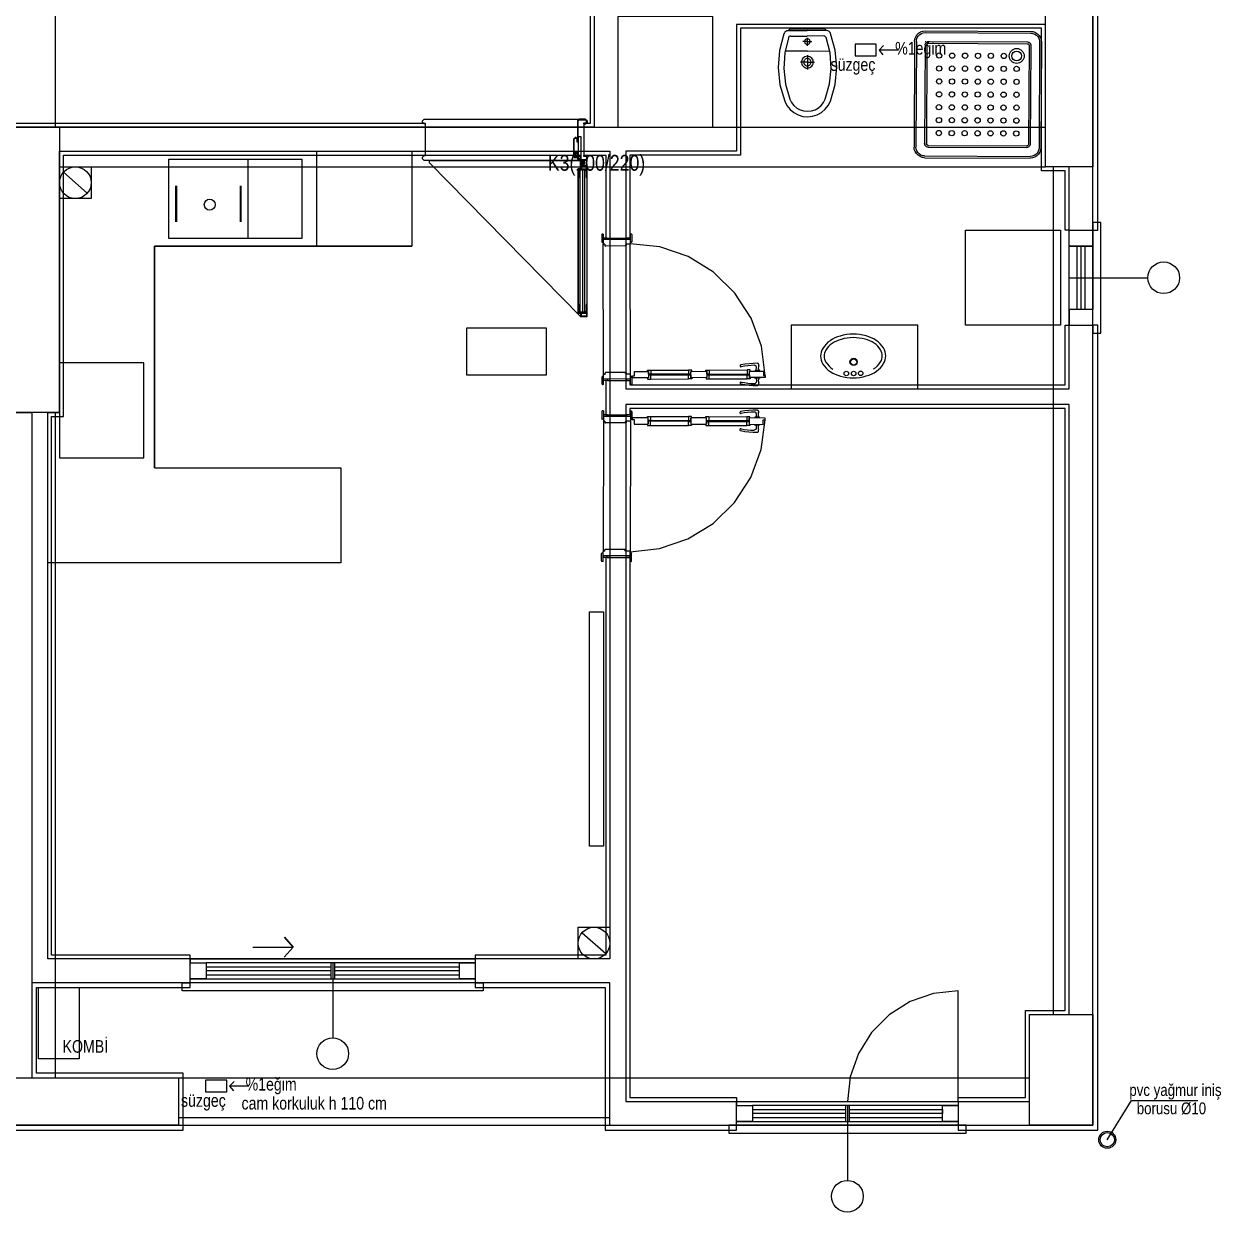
# Model space of a CAD drawing. Header units: centimetres. Extents: x 0 to 13234, y -30 to 2970.
# Drawn here: x 2647.6 to 3025.6, y 1161.2 to 1536.2 of the extents above; entities that cross this region are included whole.
import ezdxf

# ---------------------------------------------------------------- set-up
doc = ezdxf.new("R2010")
doc.units = ezdxf.units.CM
doc.layers.add('SCOTT-MIMARI', color=8, linetype='CONTINUOUS')
doc.styles.get("Standard").update_dxf_attribs({"font": 'arial.ttf', "width": 0.8})

msp = doc.modelspace()

# ---------------------------------------------------------------- linework, layer by layer
at = {"layer": 'SCOTT-MIMARI'}
for p, q in [((2889.5, 1534.56), (2894.9, 1534.59)), ((2900.3, 1534.62), (2894.9, 1534.59)), ((2888.95, 1534.06), (2894.9, 1534.09)), ((2889.15, 1534.06), (2889.15, 1534.21)), ((2889.67, 1532.31), (2894.91, 1532.34)), ((2900.85, 1534.12), (2894.9, 1534.09)), ((2900.16, 1532.36), (2894.91, 1532.34)), ((2894.91, 1531.81), (2894.93, 1529.26)), ((2900.65, 1534.12), (2900.65, 1534.27)), ((2932.16, 1533.98), (2965.52, 1533.81)), ((2932.16, 1533.43), (2965.52, 1533.25)), ((2894.94, 1527.59), (2887.88, 1527.55)), ((2894.92, 1530.59), (2893.52, 1530.58)), ((2894.92, 1530.59), (2896.32, 1530.6)), ((2894.94, 1527.59), (2902, 1527.62)), ((2928.81, 1530.66), (2928.63, 1497.31)), ((2929.37, 1530.66), (2929.19, 1497.3)), ((2932.14, 1529.53), (2931.97, 1498.4)), ((2932.7, 1529.53), (2932.53, 1498.4)), ((2933.25, 1530.08), (2964.39, 1529.92)), ((2933.26, 1530.64), (2964.39, 1530.48)), ((2964.94, 1529.36), (2964.78, 1498.23)), ((2965.5, 1529.36), (2965.33, 1498.22)), ((2968.28, 1530.46), (2968.11, 1497.1)), ((2968.84, 1530.45), (2968.66, 1497.09)), ((2894.95, 1524.09), (2892.73, 1524.08)), ((2894.94, 1526.35), (2894.97, 1521.78)), ((2894.95, 1524.09), (2897.18, 1524.1)), ((2773.43, 1505.59), (2773.93, 1506.09)), ((2773.43, 1505.09), (2773.43, 1505.59)), ((2773.93, 1504.59), (2773.43, 1505.09)), ((2773.93, 1506.09), (2824.91, 1506.09)), ((2774.42, 1504.59), (2773.93, 1504.59)), ((2774.42, 1494.59), (2774.42, 1504.59)), ((2824.91, 1504.59), (2824.42, 1504.59)), ((2824.42, 1504.59), (2824.42, 1494.59)), ((2824.91, 1506.09), (2825.41, 1505.59)), ((2825.41, 1505.09), (2824.91, 1504.59)), ((2825.41, 1505.59), (2825.41, 1505.09)), ((2933.08, 1497.84), (2964.22, 1497.67)), ((2933.08, 1497.28), (2964.22, 1497.12)), ((2718.35, 1468.48), (2718.35, 1493.48)), ((2773.43, 1494.09), (2773.93, 1494.59)), ((2773.43, 1493.59), (2773.43, 1494.09)), ((2773.93, 1493.09), (2773.43, 1493.59)), ((2773.93, 1494.59), (2774.42, 1494.59)), ((2824.91, 1493.09), (2773.93, 1493.09)), ((2775.93, 1493.09), (2822.91, 1493.09)), ((2823.78, 1492.82), (2823.78, 1493.09)), ((2824.06, 1493.09), (2824.06, 1491.49)), ((2824.33, 1492.82), (2824.33, 1493.09)), ((2824.42, 1494.59), (2824.91, 1494.59)), ((2824.91, 1494.59), (2825.41, 1494.09)), ((2825.41, 1493.59), (2824.91, 1493.09)), ((2825.41, 1494.09), (2825.41, 1493.59)), ((2931.95, 1494.51), (2965.31, 1494.33)), ((2931.95, 1493.95), (2965.31, 1493.77)), ((2823.26, 1492.29), (2824.86, 1492.29)), ((2823.31, 1490.49), (2823.31, 1490.44)), ((2823.75, 1491.77), (2823.75, 1491.44)), ((2823.96, 1490.09), (2823.96, 1445.21)), ((2824.3, 1491.74), (2824.3, 1491.44)), ((2695.57, 1473.71), (2695.57, 1485.09)), ((2695.87, 1473.71), (2695.87, 1485.09)), ((2715.82, 1485.09), (2715.82, 1473.71)), ((2716.12, 1485.09), (2716.12, 1473.71)), ((2830.02, 1469.68), (2830.02, 1467.37)), ((2830.52, 1469.83), (2830.17, 1469.83)), ((2830.52, 1469.83), (2830.17, 1469.83)), ((2830.52, 1467.22), (2830.17, 1467.22)), ((2830.52, 1469.83), (2830.52, 1466.75)), ((2831.77, 1468.58), (2830.52, 1468.58)), ((2839.02, 1468.1), (2830.52, 1468.08)), ((2830.62, 1425.4), (2830.52, 1466.75)), ((2831.02, 1466.6), (2830.67, 1466.6)), ((2831.02, 1466.6), (2831.03, 1466.2)), ((2831.77, 1468.58), (2837.77, 1468.59)), ((2831.77, 1468.58), (2831.77, 1468.08)), ((2837.62, 1466.62), (2837.63, 1466.22)), ((2838.87, 1466.62), (2837.62, 1466.62)), ((2837.64, 1466.49), (2837.64, 1466.14)), ((2839.02, 1468.6), (2837.77, 1468.59)), ((2837.77, 1468.59), (2837.77, 1468.09)), ((2839.37, 1469.85), (2839.02, 1469.85)), ((2839.02, 1469.85), (2839.02, 1466.77)), ((2839.37, 1469.85), (2839.02, 1469.85)), ((2839.37, 1467.24), (2839.02, 1467.24)), ((2839.12, 1425.42), (2839.02, 1466.77)), ((2839.52, 1469.7), (2839.52, 1467.39)), ((2837.48, 1466.07), (2831.18, 1466.05)), ((2837.4, 1466.38), (2837.4, 1466.25)), ((2837.64, 1466.38), (2837.4, 1466.38)), ((2837.64, 1466.25), (2837.4, 1466.25)), ((2837.7, 1466.38), (2837.7, 1466.25)), ((2823.31, 1444.81), (2823.31, 1444.86)), ((2830.62, 1424.93), (2830.27, 1424.93)), ((2830.62, 1422.33), (2830.62, 1425.4)), ((2831.12, 1425.55), (2830.77, 1425.55)), ((2831.12, 1425.55), (2831.12, 1425.95)), ((2837.56, 1426.12), (2831.27, 1426.1)), ((2837.49, 1425.81), (2837.49, 1425.94)), ((2837.73, 1425.94), (2837.49, 1425.94)), ((2837.73, 1425.81), (2837.49, 1425.81)), ((2837.72, 1425.57), (2837.72, 1425.97)), ((2838.97, 1425.57), (2837.72, 1425.57)), ((2837.73, 1425.7), (2837.73, 1426.05)), ((2837.79, 1425.81), (2837.79, 1425.94)), ((2839.12, 1422.35), (2839.12, 1425.42)), ((2839.18, 1424.88), (2839.12, 1424.88)), ((2839.64, 1424.94), (2839.75, 1424.96)), ((2858.2, 1425.61), (2844.75, 1425.58)), ((2858.2, 1425.4), (2844.75, 1425.37)), ((2845.49, 1426.88), (2857.45, 1426.91)), ((2863.2, 1425.63), (2876.64, 1425.66)), ((2863.2, 1425.42), (2876.64, 1425.45)), ((2863.93, 1426.92), (2875.9, 1426.95)), ((2830.12, 1422.48), (2830.12, 1424.78)), ((2830.62, 1422.33), (2830.27, 1422.33)), ((2830.62, 1422.33), (2830.27, 1422.33)), ((2839.12, 1424.1), (2830.62, 1424.08)), ((2831.87, 1423.58), (2830.62, 1423.58)), ((2831.87, 1423.58), (2831.87, 1424.08)), ((2831.87, 1423.58), (2837.87, 1423.59)), ((2837.87, 1423.59), (2837.87, 1424.09)), ((2839.12, 1423.6), (2837.87, 1423.59)), ((2839.18, 1424.73), (2839.12, 1424.73)), ((2839.47, 1424.52), (2839.12, 1424.52)), ((2839.47, 1422.35), (2839.12, 1422.35)), ((2839.47, 1422.35), (2839.12, 1422.35)), ((2839.62, 1422.5), (2839.62, 1424.37)), ((2839.67, 1424.79), (2839.75, 1424.81)), ((2845.49, 1424.08), (2857.46, 1424.11)), ((2863.94, 1424.12), (2875.91, 1424.15)), ((2830.05, 1413.86), (2830.05, 1411.56)), ((2830.55, 1414.01), (2830.2, 1414.01)), ((2830.55, 1414.01), (2830.2, 1414.01)), ((2830.55, 1414.01), (2830.55, 1410.94)), ((2839.4, 1413.99), (2839.05, 1413.99)), ((2839.4, 1413.99), (2839.05, 1413.99)), ((2839.05, 1413.99), (2839.05, 1410.92)), ((2839.55, 1413.84), (2839.55, 1411.97)), ((2830.55, 1411.41), (2830.2, 1411.41)), ((2830.55, 1410.94), (2830.45, 1369.59)), ((2831.8, 1412.76), (2830.55, 1412.76)), ((2839.05, 1412.24), (2830.55, 1412.26)), ((2831.05, 1410.78), (2830.7, 1410.78)), ((2831.05, 1410.78), (2831.04, 1410.38)), ((2837.49, 1410.22), (2831.19, 1410.23)), ((2831.8, 1412.76), (2831.8, 1412.26)), ((2831.8, 1412.76), (2837.8, 1412.74)), ((2837.42, 1410.53), (2837.42, 1410.4)), ((2837.66, 1410.53), (2837.42, 1410.53)), ((2837.66, 1410.4), (2837.42, 1410.4)), ((2837.65, 1410.77), (2837.64, 1410.37)), ((2838.9, 1410.77), (2837.65, 1410.77)), ((2837.66, 1410.64), (2837.66, 1410.29)), ((2837.72, 1410.53), (2837.72, 1410.4)), ((2839.05, 1412.74), (2837.8, 1412.74)), ((2837.8, 1412.74), (2837.8, 1412.24)), ((2839.05, 1410.92), (2838.95, 1369.57)), ((2839.4, 1411.82), (2839.05, 1411.82)), ((2839.11, 1411.6), (2839.05, 1411.6)), ((2839.11, 1411.45), (2839.05, 1411.45)), ((2839.57, 1411.4), (2839.68, 1411.38)), ((2839.6, 1411.55), (2839.68, 1411.53)), ((2858.13, 1410.93), (2844.68, 1410.96)), ((2858.13, 1410.72), (2844.68, 1410.75)), ((2845.42, 1412.26), (2857.39, 1412.23)), ((2863.13, 1410.92), (2876.57, 1410.89)), ((2863.13, 1410.71), (2876.57, 1410.68)), ((2863.87, 1412.22), (2875.83, 1412.19)), ((2845.42, 1409.46), (2857.38, 1409.43)), ((2863.86, 1409.42), (2875.83, 1409.39)), ((2829.95, 1366.66), (2829.95, 1368.97)), ((2830.45, 1369.11), (2830.1, 1369.12)), ((2830.45, 1366.51), (2830.45, 1369.58)), ((2838.95, 1368.24), (2830.45, 1368.26)), ((2830.95, 1369.73), (2830.6, 1369.73)), ((2830.95, 1369.73), (2830.95, 1370.13)), ((2837.41, 1370.27), (2831.11, 1370.28)), ((2831.7, 1367.76), (2831.7, 1368.26)), ((2837.33, 1369.96), (2837.33, 1370.09)), ((2837.57, 1370.09), (2837.33, 1370.09)), ((2837.57, 1369.96), (2837.33, 1369.96)), ((2837.55, 1369.72), (2837.55, 1370.12)), ((2838.8, 1369.72), (2837.55, 1369.72)), ((2837.57, 1369.85), (2837.57, 1370.2)), ((2837.63, 1369.96), (2837.63, 1370.09)), ((2837.7, 1367.74), (2837.7, 1368.24)), ((2838.95, 1366.49), (2838.95, 1369.57)), ((2839.3, 1369.09), (2838.95, 1369.1)), ((2839.45, 1366.64), (2839.45, 1368.94)), ((2830.45, 1366.51), (2830.1, 1366.51)), ((2830.45, 1366.51), (2830.1, 1366.51)), ((2831.7, 1367.76), (2830.45, 1367.76)), ((2831.7, 1367.76), (2837.7, 1367.74)), ((2838.95, 1367.74), (2837.7, 1367.74)), ((2839.3, 1366.49), (2838.95, 1366.49)), ((2839.3, 1366.49), (2838.95, 1366.49)), ((2989.63, 1183.98), (2997.27, 1196.4)), ((2997.27, 1196.4), (3018.22, 1196.4))]:
    msp.add_line(p, q, dxfattribs=at)
for points in [[(1317.6, 1893.53), (1317.6, 1188.53), (1992.6, 1188.53), (1992.6, 1233.53), (2317.6, 1233.53), (2317.6, 1188.53), (2985.1, 1188.53), (2985.1, 1893.53), (1317.6, 1893.53)], [(2985.1, 1471.03), (2986.6, 1471.03), (2986.6, 1611.03), (2985.1, 1611.03)], [(2970.1, 1491.03), (2970.1, 1591.03), (2985.1, 1591.03), (2985.1, 1491.03), (2970.1, 1491.03)], [(2827.6, 1578.53), (2827.6, 1503.53), (2240.13, 1503.53), (2240.1, 1488.53), (2335.6, 1488.53), (2335.6, 1366.03), (2167.6, 1366.03), (2167.6, 1253.53), (2167.6, 1253.53), (2167.6, 1241.03), (2092.6, 1241.03), (2092.6, 1503.53), (1475.1, 1503.53), (1475.1, 1578.53), (2827.6, 1578.53)], [(2657.6, 1503.53), (2657.6, 1578.53)], [(2824.42, 1578.53), (2824.42, 1577.28), (2826.35, 1577.28), (2826.35, 1504.78), (2824.42, 1504.78), (2824.42, 1503.53)], [(2865.1, 1503.53), (2865.1, 1538.53), (2835.1, 1538.53), (2835.1, 1503.53), (2865.1, 1503.53)], [(2872.6, 1536.03), (2872.6, 1496.03), (2837.6, 1496.03), (2837.6, 1421.03), (2977.6, 1421.03), (2977.6, 1491.03), (2970.1, 1491.03), (2970.1, 1521.03), (2970.1, 1521.03), (2970.1, 1536.03), (2872.6, 1536.03)], [(2977.6, 1471.03), (2976.35, 1471.03), (2976.35, 1489.78), (2968.85, 1489.78), (2968.85, 1521.03), (2968.85, 1534.78), (2873.85, 1534.78), (2873.85, 1494.78), (2838.85, 1494.78), (2838.85, 1468.59)], [(2889.5, 1534.56), (2889.42, 1534.55), (2889.35, 1534.53), (2889.28, 1534.48), (2889.23, 1534.43), (2889.19, 1534.36), (2889.16, 1534.29), (2889.15, 1534.21)], [(2900.65, 1534.27), (2900.64, 1534.35), (2900.62, 1534.42), (2900.57, 1534.49), (2900.52, 1534.54), (2900.45, 1534.58), (2900.38, 1534.61), (2900.3, 1534.62)], [(2887.55, 1533.08), (2886.15, 1527.82), (2885.71, 1522.39), (2886.27, 1516.98), (2887.79, 1511.75)], [(2888.96, 1531.8), (2887.79, 1527), (2887.47, 1522.06), (2888.02, 1517.14), (2889.42, 1512.39)], [(2888.95, 1534.06), (2888.65, 1534.03), (2888.36, 1533.93), (2888.1, 1533.79), (2887.87, 1533.59), (2887.69, 1533.35), (2887.55, 1533.08)], [(2889.67, 1532.31), (2889.51, 1532.29), (2889.36, 1532.25), (2889.23, 1532.17), (2889.12, 1532.07), (2889.02, 1531.94), (2888.96, 1531.8)], [(2894.92, 1531.46), (2894.73, 1531.44), (2894.56, 1531.39), (2894.4, 1531.29), (2894.27, 1531.17), (2894.16, 1531.02), (2894.09, 1530.85), (2894.05, 1530.68), (2894.05, 1530.49), (2894.09, 1530.31), (2894.17, 1530.15), (2894.27, 1530), (2894.41, 1529.88), (2894.57, 1529.79), (2894.74, 1529.73), (2894.93, 1529.71)], [(2894.93, 1529.71), (2895.11, 1529.73), (2895.28, 1529.79), (2895.44, 1529.88), (2895.57, 1530.01), (2895.68, 1530.15), (2895.75, 1530.32), (2895.79, 1530.5), (2895.79, 1530.68), (2895.75, 1530.86), (2895.68, 1531.03), (2895.57, 1531.18), (2895.43, 1531.3), (2895.27, 1531.39), (2895.1, 1531.44), (2894.92, 1531.46)], [(2900.87, 1531.86), (2900.8, 1532), (2900.71, 1532.13), (2900.59, 1532.23), (2900.46, 1532.3), (2900.31, 1532.35), (2900.16, 1532.36)], [(2900.61, 1512.45), (2901.96, 1517.21), (2902.46, 1522.13), (2902.09, 1527.07), (2900.87, 1531.86)], [(2902.26, 1533.15), (2902.13, 1533.42), (2901.94, 1533.66), (2901.71, 1533.85), (2901.44, 1534), (2901.15, 1534.09), (2900.85, 1534.12)], [(2902.24, 1511.83), (2903.71, 1517.07), (2904.21, 1522.49), (2903.72, 1527.91), (2902.26, 1533.15)], [(2928.81, 1530.66), (2928.9, 1531.41), (2929.15, 1532.11), (2929.55, 1532.74), (2930.08, 1533.27), (2930.71, 1533.66), (2931.42, 1533.9), (2932.16, 1533.98)], [(2929.37, 1530.66), (2929.44, 1531.28), (2929.65, 1531.87), (2929.98, 1532.39), (2930.42, 1532.83), (2930.95, 1533.16), (2931.54, 1533.36), (2932.16, 1533.43)], [(2965.52, 1533.81), (2966.26, 1533.72), (2966.97, 1533.47), (2967.6, 1533.07), (2968.12, 1532.54), (2968.52, 1531.9), (2968.76, 1531.2), (2968.84, 1530.45)], [(2965.52, 1533.25), (2966.14, 1533.18), (2966.72, 1532.97), (2967.25, 1532.63), (2967.69, 1532.19), (2968.02, 1531.66), (2968.22, 1531.07), (2968.28, 1530.46)], [(2910.01, 1526.05), (2916.71, 1526.05), (2916.71, 1529.74), (2910.01, 1529.74), (2910.01, 1526.05)], [(2923.69, 1527.9), (2917.61, 1527.9), (2919.02, 1529.39), (2917.61, 1527.9), (2918.82, 1526.43)], [(2932.14, 1529.53), (2932.17, 1529.78), (2932.25, 1530.02), (2932.39, 1530.23), (2932.56, 1530.4), (2932.77, 1530.53), (2933.01, 1530.61), (2933.26, 1530.64)], [(2932.7, 1529.53), (2932.71, 1529.66), (2932.75, 1529.77), (2932.82, 1529.88), (2932.91, 1529.97), (2933.01, 1530.03), (2933.13, 1530.07), (2933.25, 1530.08)], [(2964.39, 1530.48), (2964.64, 1530.45), (2964.87, 1530.36), (2965.09, 1530.23), (2965.26, 1530.05), (2965.39, 1529.84), (2965.47, 1529.61), (2965.5, 1529.36)], [(2964.39, 1529.92), (2964.51, 1529.91), (2964.63, 1529.86), (2964.74, 1529.8), (2964.82, 1529.71), (2964.89, 1529.6), (2964.93, 1529.48), (2964.94, 1529.36)], [(2894.94, 1525.96), (2894.55, 1525.92), (2894.18, 1525.8), (2893.84, 1525.6), (2893.55, 1525.34), (2893.33, 1525.02), (2893.17, 1524.66), (2893.09, 1524.27), (2893.09, 1523.88), (2893.17, 1523.5), (2893.33, 1523.14), (2893.57, 1522.83), (2893.86, 1522.57), (2894.2, 1522.37), (2894.57, 1522.25), (2894.96, 1522.21)], [(2894.95, 1525.24), (2894.71, 1525.21), (2894.48, 1525.14), (2894.27, 1525.02), (2894.1, 1524.85), (2893.95, 1524.66), (2893.86, 1524.44), (2893.81, 1524.2), (2893.81, 1523.96), (2893.86, 1523.73), (2893.96, 1523.51), (2894.1, 1523.31), (2894.28, 1523.15), (2894.49, 1523.04), (2894.72, 1522.96), (2894.96, 1522.94)], [(2894.96, 1522.21), (2895.35, 1522.26), (2895.72, 1522.38), (2896.06, 1522.58), (2896.35, 1522.84), (2896.58, 1523.16), (2896.74, 1523.52), (2896.82, 1523.9), (2896.82, 1524.29), (2896.73, 1524.68), (2896.57, 1525.03), (2896.34, 1525.35), (2896.05, 1525.61), (2895.71, 1525.81), (2895.33, 1525.92), (2894.94, 1525.96)], [(2894.96, 1522.94), (2895.2, 1522.96), (2895.43, 1523.04), (2895.63, 1523.16), (2895.81, 1523.32), (2895.95, 1523.52), (2896.05, 1523.74), (2896.1, 1523.97), (2896.1, 1524.21), (2896.05, 1524.45), (2895.95, 1524.67), (2895.8, 1524.86), (2895.62, 1525.02), (2895.42, 1525.14), (2895.19, 1525.21), (2894.95, 1525.24)], [(2889.42, 1512.39), (2889.97, 1511.33), (2890.71, 1510.39), (2891.64, 1509.62), (2892.69, 1509.05), (2893.84, 1508.7), (2895.03, 1508.59)], [(2895.03, 1508.59), (2896.23, 1508.71), (2897.37, 1509.08), (2898.42, 1509.66), (2899.33, 1510.43), (2900.07, 1511.38), (2900.61, 1512.45)], [(2895.04, 1506.84), (2896.58, 1507), (2898.06, 1507.47), (2899.42, 1508.22), (2900.59, 1509.22), (2901.55, 1510.44), (2902.24, 1511.83)], [(2887.79, 1511.75), (2888.5, 1510.38), (2889.46, 1509.17), (2890.65, 1508.17), (2892.02, 1507.44), (2893.5, 1506.99), (2895.04, 1506.84)], [(2774.42, 1503.53), (2774.42, 1504.78), (2500.7, 1504.78), (2500.7, 1503.53)], [(2825.21, 1505.09), (2825.21, 1505.59), (2825.21, 1505.09), (2824.91, 1504.79), (2824.22, 1504.79), (2824.22, 1504.59), (2824.91, 1504.59), (2825.41, 1505.09), (2825.41, 1505.59), (2824.91, 1506.09), (2822.91, 1506.09), (2822.41, 1505.59), (2822.41, 1500.06), (2822.61, 1500.06), (2822.61, 1505.59), (2822.91, 1505.89), (2824.91, 1505.89), (2825.21, 1505.59)], [(2643.85, 1413.53), (2643.85, 1503.53), (2658.85, 1503.53), (2658.85, 1413.53), (2643.85, 1413.53)], [(2658.85, 1503.53), (2970.1, 1503.53)], [(2823.42, 1493.62), (2822.67, 1493.62), (2822.67, 1500.6), (2823.42, 1500.6), (2823.42, 1493.62)], [(2822.41, 1495.25), (2822.41, 1493.59), (2822.91, 1493.09), (2824.91, 1493.09), (2825.41, 1493.59), (2825.41, 1494.09), (2824.91, 1494.59), (2824.22, 1494.59), (2824.22, 1494.39), (2824.91, 1494.39), (2825.21, 1494.09), (2825.21, 1493.59), (2824.91, 1493.29), (2822.91, 1493.29), (2822.61, 1493.59), (2822.61, 1495.45), (2821.41, 1495.45), (2821.41, 1494.3), (2821.35, 1494.3), (2821.35, 1499.83), (2821.65, 1500.13), (2821.91, 1500.13), (2822.21, 1499.83), (2822.21, 1499), (2822.41, 1499), (2822.41, 1499.83), (2821.91, 1500.33), (2821.65, 1500.33), (2821.15, 1499.83), (2821.15, 1494.3), (2821.61, 1494.3), (2821.61, 1495.25), (2822.41, 1495.25)], [(2931.95, 1493.95), (2931.21, 1494.04), (2930.51, 1494.29), (2929.88, 1494.69), (2929.35, 1495.22), (2928.96, 1495.86), (2928.71, 1496.56), (2928.63, 1497.31)], [(2931.95, 1494.51), (2931.34, 1494.58), (2930.75, 1494.79), (2930.22, 1495.12), (2929.79, 1495.57), (2929.46, 1496.09), (2929.26, 1496.68), (2929.19, 1497.3)], [(2933.08, 1497.28), (2932.83, 1497.31), (2932.6, 1497.39), (2932.39, 1497.53), (2932.21, 1497.7), (2932.08, 1497.92), (2932, 1498.15), (2931.97, 1498.4)], [(2933.08, 1497.84), (2932.96, 1497.85), (2932.84, 1497.89), (2932.74, 1497.96), (2932.65, 1498.05), (2932.58, 1498.15), (2932.54, 1498.27), (2932.53, 1498.4)], [(2964.78, 1498.23), (2964.76, 1498.1), (2964.72, 1497.98), (2964.66, 1497.88), (2964.57, 1497.79), (2964.46, 1497.73), (2964.34, 1497.69), (2964.22, 1497.67)], [(2965.33, 1498.22), (2965.3, 1497.98), (2965.22, 1497.74), (2965.09, 1497.53), (2964.91, 1497.36), (2964.7, 1497.22), (2964.46, 1497.14), (2964.22, 1497.12)], [(2968.11, 1497.1), (2968.04, 1496.48), (2967.83, 1495.89), (2967.49, 1495.37), (2967.05, 1494.93), (2966.52, 1494.6), (2965.93, 1494.4), (2965.31, 1494.33)], [(2968.66, 1497.09), (2968.58, 1496.35), (2968.33, 1495.65), (2967.93, 1495.02), (2967.39, 1494.49), (2966.76, 1494.1), (2966.05, 1493.85), (2965.31, 1493.77)], [(2655.1, 1241.03), (2655.1, 1413.53), (2658.85, 1413.53), (2658.85, 1496.03), (2832.6, 1496.03), (2832.6, 1241.03), (2655.1, 1241.03)], [(2770.1, 1496.03), (2770.1, 1466.03), (2688.85, 1466.03), (2688.85, 1396.03), (2747.6, 1396.03), (2747.6, 1366.03), (2655.1, 1366.03), (2655.1, 1413.53)], [(2700.1, 1241.03), (2700.1, 1242.28), (2656.35, 1242.28), (2656.35, 1412.28), (2660.1, 1412.28), (2660.1, 1494.78), (2823.42, 1494.78)], [(2658.85, 1496.03), (2745.1, 1496.03)], [(2693.35, 1493.48), (2735.35, 1493.48), (2735.35, 1468.48), (2693.35, 1468.48), (2693.35, 1493.48)], [(2770.1, 1496.03), (2770.1, 1466.03), (2740.1, 1466.03), (2740.1, 1496.03)], [(2774.42, 1494.78), (2774.42, 1496.03)], [(2823.31, 1443.86), (2775.62, 1492.29), (2775.62, 1493.09)], [(2821.66, 1494.25), (2821.39, 1494.03), (2821.19, 1493.99), (2821.66, 1493.99), (2822.36, 1493.99), (2822.36, 1495.18), (2821.66, 1495.18), (2821.66, 1494.25)], [(2821.76, 1494.29), (2822.26, 1494.35), (2822.26, 1494.09), (2821.69, 1494.09), (2821.76, 1494.22), (2821.76, 1494.25), (2821.76, 1494.29)], [(2824.42, 1496.03), (2824.42, 1494.78), (2831.35, 1494.78), (2831.35, 1468.58), (2832.6, 1468.58)], [(2658.85, 1491.03), (2970.1, 1491.03)], [(2668.85, 1491.03), (2668.85, 1481.03), (2658.85, 1481.03), (2658.85, 1491.03), (2668.85, 1491.03)], [(2660.1, 1489.33), (2667.61, 1482.73)], [(2823.56, 1444.11), (2823.56, 1444.96), (2822.56, 1444.96), (2822.56, 1490.34), (2823.56, 1490.34), (2823.56, 1491.19), (2823.46, 1491.19), (2823.46, 1490.44), (2822.46, 1490.44), (2822.46, 1444.86), (2823.46, 1444.86), (2823.46, 1444.11), (2823.56, 1444.11)], [(2825.11, 1490.09), (2825.11, 1487.79), (2825.31, 1487.79), (2825.31, 1490.29), (2822.61, 1490.29), (2822.61, 1487.79), (2822.81, 1487.79), (2822.81, 1490.09), (2825.11, 1490.09)], [(2822.86, 1447.56), (2822.86, 1445.26), (2823.21, 1445.26), (2823.21, 1490.04), (2822.86, 1490.04), (2822.86, 1487.74), (2822.61, 1487.74), (2822.61, 1447.56), (2822.86, 1447.56)], [(2825.36, 1443.96), (2823.41, 1443.96), (2823.41, 1444.81), (2823.31, 1444.81), (2823.31, 1443.86), (2825.46, 1443.86), (2825.46, 1491.44), (2823.31, 1491.44), (2823.31, 1490.49), (2823.41, 1490.49), (2823.41, 1491.34), (2825.36, 1491.34), (2825.36, 1443.96)], [(2823.66, 1491.34), (2823.66, 1490.39), (2825.26, 1490.39), (2825.26, 1491.34)], [(2825.31, 1447.56), (2825.06, 1447.56), (2825.06, 1445.26), (2824.71, 1445.26), (2824.71, 1490.04), (2825.06, 1490.04), (2825.06, 1487.74), (2825.31, 1487.74), (2825.31, 1447.56)], [(2972.6, 1223.53), (2972.6, 1491.03)], [(2985.1, 1223.53), (2985.1, 1491.03)], [(2974.91, 1471.04), (2974.91, 1441.04), (2944.91, 1441.04), (2944.91, 1471.04), (2974.91, 1471.04)], [(2977.6, 1441.03), (2985.1, 1441.03), (2985.1, 1446.03), (2977.6, 1446.03), (2977.6, 1441.03), (2977.6, 1471.03), (2985.1, 1471.03), (2985.1, 1466.03), (2977.6, 1466.03), (2985.1, 1466.03), (2985.1, 1446.03)], [(2985.1, 1441.03), (2985.1, 1438.53), (2987.6, 1438.53), (2987.6, 1473.53), (2985.1, 1473.53), (2985.1, 1471.03)], [(2830.17, 1469.83), (2830.13, 1469.82), (2830.1, 1469.81), (2830.07, 1469.79), (2830.05, 1469.77), (2830.03, 1469.74), (2830.02, 1469.71), (2830.02, 1469.68)], [(2830.02, 1467.37), (2830.03, 1467.34), (2830.04, 1467.31), (2830.06, 1467.28), (2830.08, 1467.25), (2830.11, 1467.24), (2830.14, 1467.23), (2830.17, 1467.22)], [(2830.52, 1466.75), (2830.53, 1466.72), (2830.54, 1466.69), (2830.56, 1466.66), (2830.58, 1466.63), (2830.61, 1466.62), (2830.64, 1466.61), (2830.67, 1466.6)], [(2837.6, 1468.59), (2838.85, 1468.59)], [(2837.64, 1466.14), (2837.68, 1466.14), (2837.71, 1466.15), (2837.74, 1466.17), (2837.77, 1466.19), (2837.8, 1466.21), (2837.81, 1466.24), (2837.82, 1466.28), (2837.83, 1466.31), (2837.82, 1466.35), (2837.81, 1466.38), (2837.8, 1466.41), (2837.77, 1466.44), (2837.74, 1466.46), (2837.71, 1466.48), (2837.68, 1466.48), (2837.64, 1466.49)], [(2838.87, 1466.62), (2838.91, 1466.62), (2838.94, 1466.64), (2838.97, 1466.65), (2838.99, 1466.68), (2839.01, 1466.71), (2839.02, 1466.74), (2839.02, 1466.77)], [(2881.64, 1425.16), (2880.42, 1434.5), (2877.17, 1443.33), (2872.05, 1451.23), (2865.32, 1457.81), (2857.3, 1462.74), (2848.39, 1465.77), (2839.02, 1466.77)], [(2839.52, 1469.7), (2839.51, 1469.73), (2839.5, 1469.76), (2839.48, 1469.79), (2839.46, 1469.81), (2839.43, 1469.83), (2839.4, 1469.84), (2839.37, 1469.85)], [(2839.37, 1467.24), (2839.41, 1467.25), (2839.44, 1467.26), (2839.47, 1467.28), (2839.49, 1467.3), (2839.51, 1467.33), (2839.52, 1467.36), (2839.52, 1467.39)], [(2688.85, 1396.03), (2688.85, 1466.03), (2770.1, 1466.03)], [(2831.03, 1466.2), (2831.03, 1466.17), (2831.04, 1466.14), (2831.06, 1466.11), (2831.08, 1466.09), (2831.11, 1466.07), (2831.14, 1466.06), (2831.18, 1466.05)], [(2837.48, 1466.07), (2837.51, 1466.07), (2837.54, 1466.08), (2837.57, 1466.1), (2837.59, 1466.12), (2837.61, 1466.15), (2837.62, 1466.18), (2837.63, 1466.22)], [(2980.1, 1446.03), (2980.1, 1466.03)], [(2981.35, 1446.03), (2981.35, 1466.03)], [(2982.6, 1446.03), (2982.6, 1466.03)], [(2977.6, 1456.03), (3002.47, 1456.03)], [(2825.31, 1445.01), (2825.31, 1447.51), (2825.11, 1447.51), (2825.11, 1445.21), (2822.81, 1445.21), (2822.81, 1447.51), (2822.61, 1447.51), (2822.61, 1445.01), (2825.31, 1445.01)], [(2823.66, 1443.96), (2823.66, 1444.91), (2825.26, 1444.91), (2825.26, 1443.96)], [(2787.45, 1425.29), (2787.45, 1440.29), (2812.45, 1440.29), (2812.45, 1425.29), (2787.45, 1425.29)], [(2837.6, 1423.59), (2838.85, 1423.59), (2838.85, 1422.28), (2976.35, 1422.28), (2976.35, 1441.03), (2977.6, 1441.03)], [(2929.83, 1421.03), (2929.83, 1441.03), (2889.83, 1441.03), (2889.83, 1421.03)], [(2942.6, 1188.53), (2942.6, 1187.03), (2986.6, 1187.03), (2986.6, 1441.03), (2985.1, 1441.03)], [(2905.29, 1437.66), (2904.45, 1437.38), (2903.64, 1437.04), (2902.86, 1436.64), (2902.12, 1436.17)], [(2905.59, 1436.6), (2904.84, 1436.36), (2904.11, 1436.05), (2903.4, 1435.69), (2902.73, 1435.27)], [(2909.37, 1438.24), (2908.34, 1438.2), (2907.31, 1438.09), (2906.29, 1437.91), (2905.29, 1437.66)], [(2909.38, 1437.15), (2908.42, 1437.11), (2907.46, 1437), (2906.52, 1436.84), (2905.59, 1436.6)], [(2913.46, 1437.71), (2912.46, 1437.95), (2911.44, 1438.12), (2910.41, 1438.21), (2909.37, 1438.24)], [(2913.18, 1436.66), (2912.24, 1436.88), (2911.3, 1437.03), (2910.34, 1437.12), (2909.38, 1437.15)], [(2916.05, 1435.36), (2915.37, 1435.77), (2914.67, 1436.12), (2913.93, 1436.42), (2913.18, 1436.66)], [(2916.65, 1436.27), (2915.9, 1436.73), (2915.12, 1437.12), (2914.3, 1437.45), (2913.46, 1437.71)], [(2918.98, 1433.9), (2918.49, 1434.58), (2917.94, 1435.21), (2917.33, 1435.78), (2916.65, 1436.27)], [(2899.83, 1433.76), (2899.53, 1433.18), (2899.31, 1432.57), (2899.18, 1431.93), (2899.14, 1431.28)], [(2902.12, 1436.17), (2901.45, 1435.67), (2900.84, 1435.09), (2900.3, 1434.45), (2899.83, 1433.76)], [(2900.76, 1433.19), (2900.53, 1432.75), (2900.36, 1432.28), (2900.26, 1431.79), (2900.23, 1431.29)], [(2902.73, 1435.27), (2902.16, 1434.83), (2901.64, 1434.34), (2901.17, 1433.79), (2900.76, 1433.19)], [(2918.05, 1433.31), (2917.64, 1433.9), (2917.16, 1434.44), (2916.63, 1434.93), (2916.05, 1435.36)], [(2918.6, 1431.41), (2918.57, 1431.91), (2918.46, 1432.4), (2918.29, 1432.87), (2918.05, 1433.31)], [(2919.7, 1431.42), (2919.65, 1432.07), (2919.51, 1432.71), (2919.28, 1433.32), (2918.98, 1433.9)], [(2658.84, 1429.21), (2658.84, 1399.21), (2685.49, 1399.21), (2685.49, 1429.21), (2658.84, 1429.21)], [(2879.19, 1429.06), (2877.87, 1429.02), (2876.55, 1428.92), (2875.24, 1428.77), (2873.94, 1428.54)], [(2879.57, 1428.29), (2879.61, 1428.39), (2879.63, 1428.5), (2879.62, 1428.61), (2879.6, 1428.72), (2879.55, 1428.82), (2879.48, 1428.9), (2879.39, 1428.97), (2879.29, 1429.03), (2879.19, 1429.06)], [(2899.14, 1431.28), (2899.19, 1430.63), (2899.33, 1429.99), (2899.55, 1429.38), (2899.86, 1428.81)], [(2899.86, 1428.81), (2900.34, 1428.12), (2900.9, 1427.49), (2901.51, 1426.93), (2902.18, 1426.43)], [(2900.23, 1431.29), (2900.27, 1430.79), (2900.38, 1430.3), (2900.55, 1429.83), (2900.79, 1429.39)], [(2900.79, 1429.39), (2901.25, 1428.74), (2901.78, 1428.15), (2902.38, 1427.63), (2903.03, 1427.19)], [(2915.86, 1427.28), (2916.51, 1427.73), (2917.1, 1428.26), (2917.63, 1428.86), (2918.08, 1429.51)], [(2916.72, 1426.53), (2917.39, 1427.04), (2917.99, 1427.61), (2918.54, 1428.25), (2919.01, 1428.94)], [(2918.08, 1429.51), (2918.31, 1429.95), (2918.47, 1430.42), (2918.57, 1430.91), (2918.6, 1431.41)], [(2919.01, 1428.94), (2919.31, 1429.52), (2919.53, 1430.13), (2919.66, 1430.77), (2919.7, 1431.42)], [(2830.27, 1424.93), (2830.23, 1424.93), (2830.2, 1424.92), (2830.17, 1424.9), (2830.15, 1424.87), (2830.13, 1424.85), (2830.12, 1424.81), (2830.12, 1424.78)], [(2830.77, 1425.55), (2830.73, 1425.55), (2830.7, 1425.54), (2830.67, 1425.52), (2830.65, 1425.5), (2830.63, 1425.47), (2830.62, 1425.44), (2830.62, 1425.4)], [(2831.27, 1426.1), (2831.23, 1426.1), (2831.2, 1426.09), (2831.17, 1426.07), (2831.15, 1426.05), (2831.13, 1426.02), (2831.12, 1425.99), (2831.12, 1425.95)], [(2837.72, 1425.97), (2837.71, 1426), (2837.7, 1426.03), (2837.68, 1426.06), (2837.66, 1426.09), (2837.63, 1426.1), (2837.6, 1426.11), (2837.56, 1426.12)], [(2837.73, 1425.7), (2837.77, 1425.7), (2837.8, 1425.71), (2837.84, 1425.73), (2837.86, 1425.75), (2837.89, 1425.77), (2837.9, 1425.8), (2837.91, 1425.84), (2837.92, 1425.87), (2837.91, 1425.91), (2837.9, 1425.94), (2837.89, 1425.97), (2837.86, 1426), (2837.83, 1426.02), (2837.8, 1426.04), (2837.77, 1426.04), (2837.73, 1426.05)], [(2839.12, 1425.42), (2839.11, 1425.45), (2839.1, 1425.49), (2839.08, 1425.51), (2839.06, 1425.54), (2839.03, 1425.56), (2839, 1425.57), (2838.97, 1425.57)], [(2844.75, 1424.48), (2839.75, 1424.47), (2839.75, 1425.07), (2840.33, 1425.07), (2840.32, 1426.47), (2844.75, 1426.48), (2844.75, 1424.48)], [(2844.49, 1426.48), (2844.49, 1426.88), (2845.49, 1426.88), (2845.49, 1425.59), (2844.75, 1425.58), (2844.75, 1426.48), (2844.49, 1426.48)], [(2844.49, 1424.48), (2844.49, 1424.08), (2845.49, 1424.08), (2845.49, 1425.38), (2844.75, 1425.37), (2844.75, 1424.48), (2844.49, 1424.48)], [(2858.2, 1425.55), (2844.75, 1425.52)], [(2844.75, 1425.42), (2858.2, 1425.45)], [(2858.45, 1426.51), (2858.45, 1426.91), (2857.45, 1426.91), (2857.46, 1425.61), (2858.2, 1425.61), (2858.19, 1426.51), (2858.45, 1426.51)], [(2858.46, 1424.51), (2858.46, 1424.11), (2857.46, 1424.11), (2857.46, 1425.4), (2858.2, 1425.4), (2858.2, 1424.51), (2858.46, 1424.51)], [(2858.2, 1424.51), (2858.19, 1426.51), (2863.19, 1426.52), (2863.2, 1424.52), (2858.2, 1424.51), (2858.2, 1424.51)], [(2862.93, 1426.52), (2862.93, 1426.92), (2863.93, 1426.92), (2863.94, 1425.63), (2863.2, 1425.63), (2863.19, 1426.52), (2862.93, 1426.52)], [(2862.94, 1424.52), (2862.94, 1424.12), (2863.94, 1424.12), (2863.94, 1425.42), (2863.2, 1425.42), (2863.2, 1424.52), (2862.94, 1424.52)], [(2863.2, 1425.57), (2876.64, 1425.6)], [(2876.64, 1425.5), (2863.2, 1425.47)], [(2873.94, 1428.54), (2873.88, 1428.53), (2873.83, 1428.49), (2873.78, 1428.45), (2873.74, 1428.4), (2873.72, 1428.35), (2873.7, 1428.28), (2873.7, 1428.22), (2873.71, 1428.16), (2873.74, 1428.1), (2873.78, 1428.05), (2873.82, 1428.01), (2873.88, 1427.98), (2873.93, 1427.96), (2874, 1427.95), (2874.06, 1427.96)], [(2878.27, 1428.44), (2877.21, 1428.38), (2876.15, 1428.28), (2875.1, 1428.14), (2874.06, 1427.96)], [(2876.9, 1426.55), (2876.9, 1426.95), (2875.9, 1426.95), (2875.9, 1425.65), (2876.64, 1425.66), (2876.64, 1426.55), (2876.9, 1426.55)], [(2876.9, 1424.55), (2876.91, 1424.15), (2875.91, 1424.15), (2875.9, 1425.44), (2876.64, 1425.45), (2876.64, 1424.55), (2876.9, 1424.55)], [(2881.07, 1425.16), (2881.64, 1425.16), (2881.64, 1424.56), (2876.64, 1424.55), (2876.64, 1426.55), (2881.07, 1426.56), (2881.07, 1425.16)], [(2878.82, 1426.81), (2878.88, 1428.03), (2878.27, 1428.44)], [(2879.94, 1426.56), (2879.94, 1426.81), (2878.44, 1426.8), (2878.44, 1426.55)], [(2879.57, 1428.29), (2879.48, 1427.92), (2879.44, 1427.55), (2879.47, 1427.17), (2879.57, 1426.81)], [(2902.18, 1426.43), (2902.94, 1425.97), (2903.72, 1425.58), (2904.54, 1425.25), (2905.37, 1424.99)], [(2905.37, 1424.99), (2906.38, 1424.75), (2907.4, 1424.59), (2908.43, 1424.49), (2909.47, 1424.46)], [(2909.47, 1424.46), (2910.5, 1424.5), (2911.53, 1424.61), (2912.55, 1424.8), (2913.55, 1425.05)], [(2913.55, 1425.05), (2914.39, 1425.32), (2915.2, 1425.66), (2915.98, 1426.06), (2916.72, 1426.53)], [(2830.12, 1422.48), (2830.13, 1422.44), (2830.14, 1422.41), (2830.16, 1422.38), (2830.18, 1422.36), (2830.21, 1422.34), (2830.24, 1422.33), (2830.27, 1422.33)], [(2832.6, 1423.58), (2831.35, 1423.58), (2831.35, 1412.76), (2832.6, 1412.76)], [(2839.62, 1424.37), (2839.61, 1424.41), (2839.6, 1424.44), (2839.59, 1424.47), (2839.56, 1424.49), (2839.53, 1424.51), (2839.5, 1424.52), (2839.47, 1424.52)], [(2839.47, 1422.35), (2839.51, 1422.35), (2839.54, 1422.36), (2839.57, 1422.38), (2839.59, 1422.4), (2839.61, 1422.43), (2839.62, 1422.46), (2839.62, 1422.5)], [(2874.07, 1423.13), (2874.01, 1423.14), (2873.95, 1423.13), (2873.89, 1423.11), (2873.83, 1423.08), (2873.79, 1423.04), (2873.75, 1422.99), (2873.73, 1422.93), (2873.71, 1422.87), (2873.71, 1422.8), (2873.73, 1422.74), (2873.75, 1422.69), (2873.79, 1422.63), (2873.84, 1422.59), (2873.89, 1422.56), (2873.95, 1422.54)], [(2873.95, 1422.54), (2875.26, 1422.33), (2876.57, 1422.18), (2877.88, 1422.08), (2879.2, 1422.05)], [(2874.07, 1423.13), (2875.11, 1422.96), (2876.17, 1422.82), (2877.22, 1422.72), (2878.28, 1422.67)], [(2878.28, 1422.67), (2878.43, 1422.69), (2878.58, 1422.74), (2878.71, 1422.83), (2878.81, 1422.94), (2878.89, 1423.08)], [(2879.95, 1424.56), (2879.95, 1424.31), (2878.45, 1424.3), (2878.45, 1424.55)], [(2878.89, 1423.08), (2878.94, 1423.38), (2878.95, 1423.7), (2878.91, 1424), (2878.82, 1424.31)], [(2879.2, 1422.05), (2879.31, 1422.09), (2879.41, 1422.14), (2879.49, 1422.21), (2879.56, 1422.3), (2879.61, 1422.4), (2879.64, 1422.5), (2879.64, 1422.61), (2879.63, 1422.72), (2879.59, 1422.83)], [(2879.57, 1424.31), (2879.48, 1423.94), (2879.45, 1423.57), (2879.49, 1423.19), (2879.59, 1422.83)], [(2830.2, 1414.01), (2830.17, 1414.01), (2830.14, 1414), (2830.11, 1413.98), (2830.09, 1413.95), (2830.07, 1413.93), (2830.06, 1413.89), (2830.05, 1413.86)], [(2837.6, 1416.03), (2837.6, 1196.03), (2965.1, 1196.03), (2965.1, 1223.53), (2977.6, 1223.53), (2977.6, 1416.03), (2837.6, 1416.03)], [(2942.6, 1196.03), (2942.6, 1197.28), (2963.85, 1197.28), (2963.85, 1224.78), (2976.35, 1224.78), (2976.35, 1414.78), (2838.85, 1414.78), (2838.85, 1412.76), (2837.6, 1412.76)], [(2839.55, 1413.84), (2839.55, 1413.87), (2839.54, 1413.9), (2839.52, 1413.93), (2839.5, 1413.96), (2839.47, 1413.98), (2839.44, 1413.99), (2839.4, 1413.99)], [(2873.88, 1413.79), (2873.82, 1413.77), (2873.77, 1413.74), (2873.72, 1413.7), (2873.68, 1413.65), (2873.66, 1413.6), (2873.64, 1413.53), (2873.64, 1413.47), (2873.65, 1413.41), (2873.68, 1413.35), (2873.72, 1413.3), (2873.76, 1413.26), (2873.82, 1413.23), (2873.88, 1413.21), (2873.94, 1413.2), (2874, 1413.2)], [(2879.13, 1414.28), (2877.81, 1414.25), (2876.5, 1414.16), (2875.19, 1414.01), (2873.88, 1413.79)], [(2878.21, 1413.67), (2877.15, 1413.61), (2876.09, 1413.52), (2875.04, 1413.38), (2874, 1413.2)], [(2878.82, 1413.26), (2878.74, 1413.4), (2878.64, 1413.51), (2878.51, 1413.6), (2878.36, 1413.65), (2878.21, 1413.67)], [(2879.52, 1413.51), (2879.56, 1413.61), (2879.57, 1413.72), (2879.57, 1413.83), (2879.54, 1413.94), (2879.49, 1414.04), (2879.42, 1414.13), (2879.34, 1414.2), (2879.24, 1414.25), (2879.13, 1414.28)], [(2645.1, 1413.53), (2650.1, 1413.53), (2650.1, 1233.53)], [(2657.6, 1203.53), (2657.6, 1413.53)], [(2830.05, 1411.56), (2830.05, 1411.52), (2830.06, 1411.49), (2830.08, 1411.46), (2830.1, 1411.44), (2830.13, 1411.42), (2830.16, 1411.41), (2830.2, 1411.41)], [(2830.55, 1410.94), (2830.55, 1410.9), (2830.56, 1410.87), (2830.58, 1410.84), (2830.6, 1410.82), (2830.63, 1410.8), (2830.66, 1410.79), (2830.7, 1410.78)], [(2831.04, 1410.38), (2831.05, 1410.35), (2831.06, 1410.32), (2831.08, 1410.29), (2831.1, 1410.27), (2831.13, 1410.25), (2831.16, 1410.24), (2831.19, 1410.23)], [(2837.49, 1410.22), (2837.53, 1410.22), (2837.56, 1410.23), (2837.59, 1410.25), (2837.61, 1410.28), (2837.63, 1410.3), (2837.64, 1410.34), (2837.64, 1410.37)], [(2837.66, 1410.29), (2837.7, 1410.29), (2837.73, 1410.3), (2837.76, 1410.32), (2837.79, 1410.34), (2837.81, 1410.36), (2837.83, 1410.4), (2837.84, 1410.43), (2837.85, 1410.46), (2837.84, 1410.5), (2837.83, 1410.53), (2837.82, 1410.56), (2837.79, 1410.59), (2837.76, 1410.61), (2837.73, 1410.63), (2837.7, 1410.64), (2837.66, 1410.64)], [(2838.9, 1410.77), (2838.93, 1410.77), (2838.96, 1410.78), (2838.99, 1410.8), (2839.01, 1410.82), (2839.03, 1410.85), (2839.04, 1410.88), (2839.05, 1410.92)], [(2838.95, 1369.57), (2848.31, 1370.56), (2857.22, 1373.6), (2865.25, 1378.53), (2871.98, 1385.11), (2877.1, 1393.01), (2880.35, 1401.84), (2881.57, 1411.18)], [(2839.4, 1411.82), (2839.43, 1411.82), (2839.46, 1411.83), (2839.49, 1411.85), (2839.52, 1411.87), (2839.53, 1411.9), (2839.54, 1411.93), (2839.55, 1411.97)], [(2844.68, 1411.86), (2839.68, 1411.87), (2839.68, 1411.27), (2840.26, 1411.27), (2840.25, 1409.87), (2844.68, 1409.86), (2844.68, 1411.86)], [(2844.42, 1411.86), (2844.42, 1412.26), (2845.42, 1412.26), (2845.42, 1410.96), (2844.68, 1410.96), (2844.68, 1411.86), (2844.42, 1411.86)], [(2844.42, 1409.86), (2844.42, 1409.46), (2845.42, 1409.46), (2845.42, 1410.75), (2844.68, 1410.75), (2844.68, 1409.86), (2844.42, 1409.86)], [(2844.68, 1410.91), (2858.13, 1410.88)], [(2858.13, 1410.78), (2844.68, 1410.81)], [(2858.38, 1409.83), (2858.38, 1409.43), (2857.38, 1409.43), (2857.39, 1410.72), (2858.13, 1410.72), (2858.12, 1409.83), (2858.38, 1409.83)], [(2858.39, 1411.83), (2858.39, 1412.23), (2857.39, 1412.23), (2857.39, 1410.93), (2858.13, 1410.93), (2858.13, 1411.83), (2858.39, 1411.83)], [(2858.13, 1411.83), (2858.12, 1409.83), (2863.12, 1409.82), (2863.13, 1411.82), (2858.13, 1411.83), (2858.13, 1411.83)], [(2862.86, 1409.82), (2862.86, 1409.42), (2863.86, 1409.42), (2863.87, 1410.71), (2863.13, 1410.71), (2863.12, 1409.82), (2862.86, 1409.82)], [(2862.87, 1411.82), (2862.87, 1412.22), (2863.87, 1412.22), (2863.87, 1410.92), (2863.13, 1410.92), (2863.13, 1411.82), (2862.87, 1411.82)], [(2876.57, 1410.84), (2863.13, 1410.87)], [(2863.13, 1410.77), (2876.57, 1410.74)], [(2876.83, 1411.79), (2876.83, 1412.19), (2875.83, 1412.19), (2875.83, 1410.89), (2876.57, 1410.89), (2876.57, 1411.79), (2876.83, 1411.79)], [(2876.83, 1409.79), (2876.83, 1409.39), (2875.83, 1409.39), (2875.83, 1410.68), (2876.57, 1410.68), (2876.57, 1409.79), (2876.83, 1409.79)], [(2881, 1411.18), (2881.57, 1411.18), (2881.57, 1411.78), (2876.57, 1411.79), (2876.57, 1409.79), (2880.99, 1409.78), (2881, 1411.18)], [(2879.87, 1409.78), (2879.87, 1409.53), (2878.37, 1409.53), (2878.37, 1409.78)], [(2879.88, 1411.78), (2879.88, 1412.03), (2878.38, 1412.03), (2878.38, 1411.78)], [(2878.75, 1412.03), (2878.84, 1412.33), (2878.87, 1412.64), (2878.87, 1412.95), (2878.82, 1413.26)], [(2879.52, 1413.51), (2879.42, 1413.15), (2879.38, 1412.77), (2879.41, 1412.4), (2879.5, 1412.03)], [(2873.99, 1408.38), (2873.93, 1408.39), (2873.86, 1408.38), (2873.8, 1408.36), (2873.75, 1408.33), (2873.7, 1408.29), (2873.67, 1408.23), (2873.64, 1408.18), (2873.63, 1408.12), (2873.63, 1408.05), (2873.64, 1407.99), (2873.67, 1407.93), (2873.71, 1407.88), (2873.75, 1407.84), (2873.81, 1407.81), (2873.87, 1407.79)], [(2873.87, 1407.79), (2875.17, 1407.57), (2876.48, 1407.41), (2877.8, 1407.32), (2879.12, 1407.28)], [(2873.99, 1408.38), (2875.03, 1408.2), (2876.08, 1408.06), (2877.14, 1407.96), (2878.19, 1407.9)], [(2878.75, 1409.53), (2878.81, 1408.3), (2878.19, 1407.9)], [(2879.12, 1407.28), (2879.22, 1407.31), (2879.32, 1407.36), (2879.41, 1407.43), (2879.48, 1407.52), (2879.53, 1407.62), (2879.55, 1407.73), (2879.56, 1407.84), (2879.54, 1407.95), (2879.5, 1408.05)], [(2879.5, 1409.53), (2879.4, 1409.17), (2879.37, 1408.79), (2879.41, 1408.42), (2879.5, 1408.05)], [(2830.1, 1369.12), (2830.07, 1369.11), (2830.04, 1369.1), (2830.01, 1369.08), (2829.99, 1369.06), (2829.97, 1369.03), (2829.96, 1369), (2829.95, 1368.97)], [(2830.6, 1369.73), (2830.57, 1369.73), (2830.54, 1369.72), (2830.51, 1369.7), (2830.49, 1369.68), (2830.47, 1369.65), (2830.46, 1369.62), (2830.45, 1369.58)], [(2831.11, 1370.28), (2831.07, 1370.28), (2831.04, 1370.27), (2831.01, 1370.25), (2830.99, 1370.23), (2830.97, 1370.2), (2830.96, 1370.17), (2830.95, 1370.13)], [(2837.55, 1370.12), (2837.55, 1370.15), (2837.54, 1370.18), (2837.52, 1370.21), (2837.5, 1370.24), (2837.47, 1370.25), (2837.44, 1370.27), (2837.41, 1370.27)], [(2837.57, 1369.85), (2837.61, 1369.85), (2837.64, 1369.86), (2837.67, 1369.88), (2837.7, 1369.9), (2837.72, 1369.92), (2837.74, 1369.96), (2837.75, 1369.99), (2837.76, 1370.02), (2837.75, 1370.06), (2837.74, 1370.09), (2837.73, 1370.12), (2837.7, 1370.15), (2837.67, 1370.17), (2837.64, 1370.19), (2837.61, 1370.2), (2837.57, 1370.2)], [(2838.95, 1369.57), (2838.95, 1369.6), (2838.94, 1369.63), (2838.92, 1369.66), (2838.9, 1369.68), (2838.87, 1369.7), (2838.84, 1369.71), (2838.8, 1369.72)], [(2839.45, 1368.94), (2839.45, 1368.98), (2839.44, 1369.01), (2839.42, 1369.04), (2839.4, 1369.06), (2839.37, 1369.08), (2839.34, 1369.09), (2839.3, 1369.09)], [(2832.6, 1367.76), (2831.35, 1367.76), (2831.35, 1242.28), (2790.1, 1242.28), (2790.1, 1241.03)], [(2829.95, 1366.66), (2829.95, 1366.63), (2829.96, 1366.6), (2829.98, 1366.57), (2830, 1366.54), (2830.03, 1366.53), (2830.06, 1366.51), (2830.1, 1366.51)], [(2837.6, 1367.74), (2838.85, 1367.74), (2838.85, 1197.28), (2872.6, 1197.28), (2872.6, 1196.03)], [(2839.3, 1366.49), (2839.33, 1366.49), (2839.36, 1366.51), (2839.39, 1366.52), (2839.41, 1366.55), (2839.43, 1366.58), (2839.44, 1366.61), (2839.45, 1366.64)], [(2826.19, 1350.56), (2830.57, 1350.56), (2830.57, 1276.66), (2826.19, 1276.66), (2826.19, 1350.56)], [(2832.6, 1251.03), (2832.6, 1241.03), (2822.6, 1241.03), (2822.6, 1251.03), (2832.6, 1251.03)], [(2719.89, 1244.73), (2732.61, 1244.73), (2729.86, 1247.95), (2732.61, 1244.73), (2729.79, 1241.57)], [(2823.85, 1249.33), (2831.36, 1242.73)], [(2700.1, 1241.03), (2790.1, 1241.03), (2790.1, 1233.53), (2700.1, 1233.53), (2700.1, 1241.03), (2700.1, 1239.78), (2705.1, 1239.78), (2705.1, 1234.78), (2700.1, 1234.78), (2790.1, 1234.78), (2785.1, 1234.78), (2785.1, 1239.78), (2790.1, 1239.78), (2705.1, 1239.78), (2705.1, 1238.53), (2744.48, 1238.53)], [(2744.48, 1239.78), (2744.48, 1234.78), (2745.73, 1234.78), (2745.73, 1239.78), (2744.48, 1239.78)], [(2745.1, 1239.78), (2745.1, 1216.16)], [(2744.48, 1237.28), (2705.1, 1237.28), (2705.1, 1236.03), (2744.48, 1236.03)], [(2745.73, 1238.53), (2785.1, 1238.53)], [(2785.1, 1237.28), (2745.73, 1237.28)], [(2745.73, 1236.03), (2785.1, 1236.03)], [(2602.6, 1188.53), (2602.6, 1187.03), (2697.85, 1187.03), (2697.85, 1205.03), (2651.6, 1205.03), (2651.6, 1232.03), (2700.1, 1232.03), (2700.1, 1233.53)], [(2676.35, 1188.53), (2832.6, 1188.53), (2832.6, 1233.53), (2650.1, 1233.53), (2650.1, 1233.53), (2650.1, 1203.53), (2696.35, 1203.53), (2696.35, 1188.53)], [(2790.1, 1233.53), (2792.6, 1233.53), (2792.6, 1231.03), (2697.6, 1231.03), (2697.6, 1233.53), (2700.1, 1233.53)], [(2790.1, 1233.53), (2790.1, 1232.03), (2831.1, 1232.03), (2831.1, 1187.03), (2872.6, 1187.03), (2872.6, 1188.53)], [(2652.15, 1209.56), (2652.15, 1232.03), (2665.04, 1232.03), (2665.04, 1209.56), (2652.15, 1209.56)], [(2942.6, 1231.03), (2934.81, 1230.15), (2927.42, 1227.56), (2920.78, 1223.39), (2915.24, 1217.85), (2911.07, 1211.22), (2908.48, 1203.82), (2907.6, 1196.03)], [(2942.6, 1196.03), (2942.6, 1231.03)], [(2985.1, 1223.53), (2985.1, 1188.53), (2965.1, 1188.53), (2965.1, 1223.53), (2985.1, 1223.53)], [(2696.35, 1188.53), (2606.35, 1188.53), (2606.35, 1203.53), (2696.35, 1203.53), (2696.35, 1188.53)], [(2696.35, 1203.53), (2965.1, 1203.53)], [(2704.92, 1199.06), (2711.62, 1199.06), (2711.62, 1202.76), (2704.92, 1202.76), (2704.92, 1199.06)], [(2718.6, 1200.91), (2712.52, 1200.91), (2713.93, 1202.4), (2712.52, 1200.91), (2713.73, 1199.45)], [(2872.6, 1196.03), (2942.6, 1196.03), (2942.6, 1188.53), (2872.6, 1188.53), (2872.6, 1196.03), (2872.6, 1194.78), (2877.6, 1194.78), (2877.6, 1189.78), (2872.6, 1189.78), (2942.6, 1189.78), (2937.6, 1189.78), (2937.6, 1194.78), (2942.6, 1194.78), (2877.6, 1194.78), (2877.6, 1193.53), (2906.98, 1193.53)], [(2906.98, 1194.78), (2906.98, 1189.78), (2908.23, 1189.78), (2908.23, 1194.78), (2906.98, 1194.78)], [(2907.6, 1194.78), (2907.6, 1171.16)], [(2696.35, 1191.03), (2832.6, 1191.03)], [(2906.98, 1192.28), (2877.6, 1192.28), (2877.6, 1191.03), (2906.98, 1191.03)], [(2908.23, 1193.53), (2937.6, 1193.53), (2937.6, 1192.28), (2908.23, 1192.28)], [(2908.23, 1191.03), (2937.6, 1191.03)], [(2696.35, 1188.53), (2965.1, 1188.53)], [(2872.6, 1188.53), (2870.1, 1188.53), (2870.1, 1186.03), (2945.1, 1186.03), (2945.1, 1188.53), (2942.6, 1188.53)]]:
    msp.add_lwpolyline(points, dxfattribs=at)
for centre, radius in [((2936.57, 1526.18), 0.834), ((2940.65, 1526.15), 0.834), ((2944.73, 1526.13), 0.834), ((2948.81, 1526.11), 0.834), ((2961.03, 1526.05), 2.36), ((2961.03, 1526.05), 1.53), ((2952.88, 1526.09), 0.834), ((2956.96, 1526.07), 0.834), ((2936.56, 1522.1), 0.834), ((2940.63, 1522.08), 0.834), ((2944.71, 1522.05), 0.834), ((2948.79, 1522.03), 0.834), ((2952.86, 1522.01), 0.834), ((2956.94, 1521.99), 0.834), ((2961.01, 1521.97), 0.834), ((2936.54, 1518.02), 0.834), ((2940.61, 1518), 0.834), ((2944.69, 1517.98), 0.834), ((2948.76, 1517.96), 0.834), ((2952.84, 1517.93), 0.834), ((2956.91, 1517.91), 0.834), ((2960.99, 1517.89), 0.834), ((2936.52, 1513.94), 0.834), ((2940.59, 1513.92), 0.834), ((2944.67, 1513.9), 0.834), ((2948.74, 1513.88), 0.834), ((2952.82, 1513.86), 0.834), ((2956.89, 1513.84), 0.834), ((2960.97, 1513.81), 0.834), ((2936.49, 1509.87), 0.834), ((2940.57, 1509.84), 0.834), ((2944.65, 1509.82), 0.834), ((2948.72, 1509.8), 0.834), ((2952.8, 1509.78), 0.834), ((2956.87, 1509.76), 0.834), ((2960.95, 1509.74), 0.834), ((2936.47, 1505.79), 0.834), ((2940.55, 1505.77), 0.834), ((2944.62, 1505.75), 0.834), ((2948.7, 1505.72), 0.834), ((2952.77, 1505.7), 0.834), ((2956.85, 1505.68), 0.834), ((2960.93, 1505.66), 0.834), ((2936.45, 1501.71), 0.834), ((2940.53, 1501.69), 0.834), ((2944.6, 1501.67), 0.834), ((2948.68, 1501.65), 0.834), ((2952.75, 1501.63), 0.834), ((2956.83, 1501.6), 0.834), ((2960.9, 1501.58), 0.834), ((2663.85, 1486.03), 5), ((2824.06, 1492.29), 0.6), ((2824.06, 1492.29), 0.4), ((2706.26, 1479.13), 1.73), ((3007.47, 1456.03), 5), ((2909.55, 1429.47), 1.15), ((2909.55, 1429.47), 0.969), ((2839.42, 1424.82), 0.25), ((2907.24, 1425.83), 0.713), ((2909.55, 1425.85), 0.713), ((2911.79, 1425.86), 0.713), ((2839.35, 1411.52), 0.25), ((2827.6, 1246.03), 5), ((2745.1, 1211.16), 5), ((2989.63, 1183.98), 2.7), ((2989.63, 1183.98), 2.25), ((2907.6, 1166.16), 5)]:
    msp.add_circle(centre, radius, dxfattribs=at)

# ---------------------------------------------------------------- texts
at = {"layer": 'SCOTT-MIMARI', "width": 0.8}
for s, height, p in [('%%%1eğim', 3.994, (2922.67, 1526.49)), ('süzgeç', 3.994, (2902.27, 1521.36)), ('K3(100/220)', 5, (2813, 1489.82)), ('KOMBİ', 3.994, (2659.8, 1211.44)), ('%%%1eğim', 3.994, (2717.58, 1199.51)), ('süzgeç', 3.994, (2697.18, 1194.38)), ('pvc yağmur iniş', 3.75, (2996.59, 1197.8)), ('cam korkuluk h 110 cm', 3.9936, (2716.3, 1193.52)), ('borusu %%c10', 3.75, (2998.94, 1192.02))]:
    msp.add_text(s, height=height, dxfattribs=at).set_placement(p)

doc.saveas('drawing.dxf')
